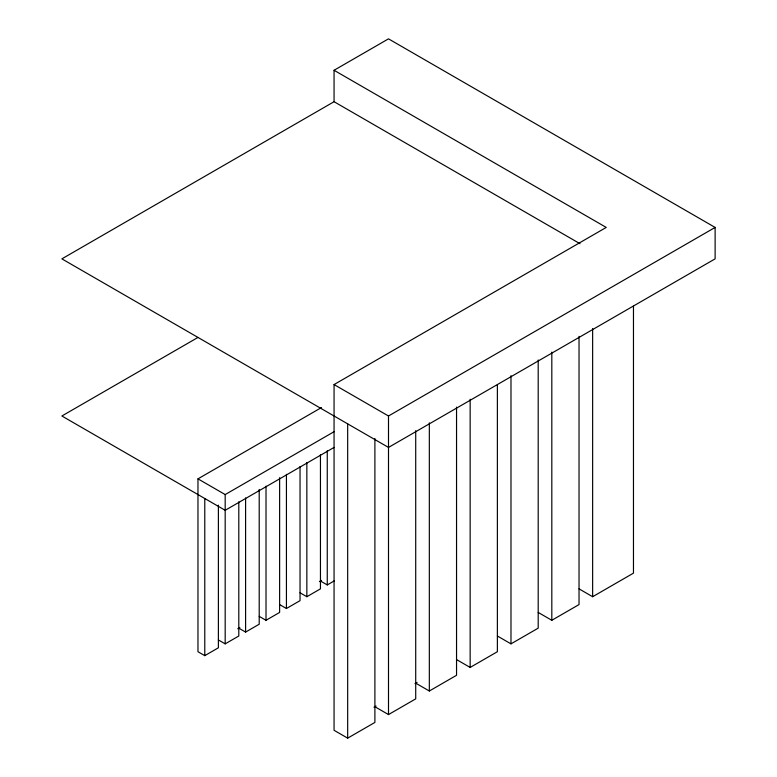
<?xml version="1.0" encoding="UTF-8"?>
<svg xmlns="http://www.w3.org/2000/svg" width="777" height="777" viewBox="0 0 777 777"><rect width="100%" height="100%" fill="white"/><g stroke="black" fill="none" stroke-linecap="round" stroke-linejoin="round"><path stroke-width="1.17" d="M334.061 101.709L334.061 70.28L388.5 38.85L715.122 227.428L715.122 258.858L388.5 447.426L61.878 258.858L334.061 101.709L579.972 243.687M197.97 337.432L61.878 415.996L225.184 510.285L334.061 447.426M374.893 438.481L374.893 722.435L347.669 738.15L334.061 730.293L334.061 384.566L606.245 227.428L334.061 70.28M218.386 505.147L218.386 647.795L204.778 655.652L197.97 651.718L197.97 478.855L321.503 407.536M197.97 478.855L225.184 494.57L334.061 431.711M334.061 384.566L388.5 415.996L715.122 227.428M237.752 628.748L239.84 627.544M319.405 581.614L321.503 580.4M218.386 639.937L225.184 643.861L238.801 636.004L238.801 501.825M238.801 628.146L245.6 632.08L259.207 624.222L259.207 489.432M259.207 616.365L266.016 620.289L279.623 612.431L279.623 477.651M279.623 604.574L286.431 608.508L300.039 600.65L300.039 466.472M300.039 592.793L306.847 596.717L320.454 588.859L320.454 454.681M320.454 581.002L327.263 584.935L334.401 580.808M373.999 707.235L376.097 706.021M414.986 683.575L417.084 682.361M374.893 706.72L388.5 714.578L415.714 698.863L415.714 430.681M415.714 683.148L429.331 691.006L456.546 675.291L456.546 407.109M456.546 659.576L470.153 667.433L497.377 651.718L497.377 384.751M497.377 636.004L510.984 643.861L538.199 628.146L538.199 359.965M538.199 612.431L551.816 620.289L579.03 604.574L579.03 336.392M579.03 588.859L592.637 596.717L633.469 573.144L633.469 306.177M592.637 328.535L592.637 596.717M551.816 352.107L551.816 620.289M510.984 375.68L510.984 643.861M470.153 399.252L470.153 667.433M429.331 422.824L429.331 691.006M388.5 415.996L388.5 447.426M388.5 447.61L388.5 714.578M347.669 423.853L347.669 738.15M327.263 450.757L327.263 584.935M306.847 462.538L306.847 596.717M286.431 474.329L286.431 608.508M266.016 486.111L266.016 620.289M245.6 497.902L245.6 632.08M225.184 494.57L225.184 643.861M204.778 498.504L204.778 655.652"/></g></svg>
